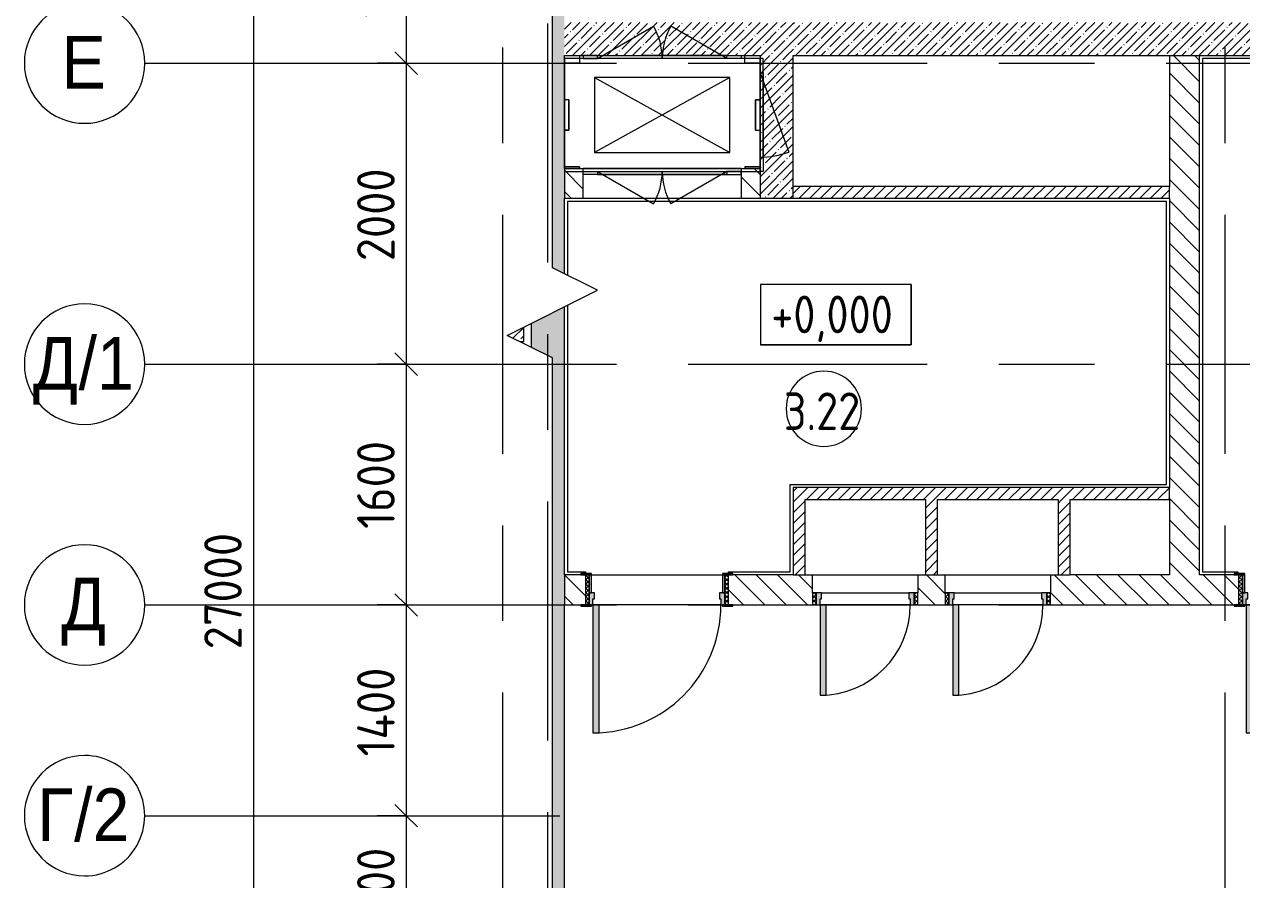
# Model space of a CAD drawing. Header units: millimetres. Extents: x 2623 to 210903, y -8553 to 29000.
# Drawn here: x 17677 to 25766, y 11575 to 17257 of the extents above; entities that cross this region are included whole.
import ezdxf

# ---------------------------------------------------------------- set-up
doc = ezdxf.new("R2010")
doc.units = ezdxf.units.MM
doc.linetypes.add('Осевая', pattern=[3175, 635, -476.25, 1587.5, -476.25])
for name, color, linetype, lineweight in [('A-ANNO-DIMS', 7, 'Continuous', 9), ('A-ANNO-DIMS-100', 7, 'Continuous', 9), ('A-AREA-IDEN', 7, 'Continuous', 9), ('A-DETL-GENF', 7, 'Continuous', 9), ('A-WALL-1', 7, 'Continuous', 13), ('G-ANNO-DIMS', 7, 'Continuous', 9), ('I-WALL', 7, 'Continuous', 9), ('S-COLS', 7, 'Continuous', 9), ('Оси', 7, 'Continuous', 9), ('Оси-1', 7, 'Continuous', 20), ('Оси-2', 7, 'Осевая', 9)]:
    doc.layers.add(name, color=color, linetype=linetype, lineweight=lineweight)
for name, color, linetype, lineweight, true_color in [('A-DOOR-1', 7, 'Continuous', 9, 0xaaaaaa), ('A-DOOR-2', 7, 'Continuous', 9, 0xe2e2e2), ('A-DOOR-FRAM-1', 7, 'Continuous', 9, 0xe2e2e2), ('A-DOOR-FRAM-2', 7, 'Continuous', 9, 0xaaaaaa), ('A-FLOR-1', 7, 'Continuous', 9, 0xaaaaaa), ('A-GENM-1', 7, 'Continuous', 9, 0xaaaaaa), ('M-EQPM-1', 7, 'Continuous', 9, 0xaaaaaa)]:
    doc.layers.add(name, color=color, linetype=linetype, lineweight=lineweight, true_color=true_color)
doc.styles.add('Arial', font='arial.ttf', dxfattribs={"width": 0.9, "height": 350})
doc.styles.add('GOST Common_5', font='GOST_Common.ttf', dxfattribs={"width": 0.9, "height": 250})
doc.styles.add('ISOCPEUR', font='isocpeur.ttf', dxfattribs={"width": 0.9, "height": 250})
doc.dimstyles.new('ISO-2_5_0_9К_БОЛЬШОЙ', dxfattribs={"dimscale": 304.8, "dimtxt": 248.995294, "dimasz": 0.492126, "dimexe": 0.393701, "dimexo": 0.984252, "dimgap": 0, "dimtad": 1, "dimdec": 0, "dimrnd": 10, "dimzin": 0, "dimdsep": 46, "dimtxsty": 'ISOCPEUR', "dimblk1": 'OBLIQUE', "dimblk2": 'OBLIQUE', "dimsah": 1, "dimcen": 0.09, "dimdle": 0.393701, "dimazin": 0, "dimtfac": 1, "dimtdec": 4, "dimtix": 1, "dimtmove": 0, "dimatfit": 3, "dimfxl": 1, "dimtvp": 1, "dimtolj": 1, "dimtzin": 0, "dimarcsym": 2})
pattern_1 = [(45, (-63704.33, 0), (-57.024626, 57.024626), []), (45, (-63647.31, 0), (-57.024626, 57.024626), [100.806, -20.161, 3.353, -16.808])]
pattern_2 = [(135, (-63704.33, 0), (-70.71068, -70.71068), [])]
pattern_3 = [(135, (1826.41, 164.685), (-14.14214, -14.14214), []), (225, (1826.41, 164.685), (14.14214, -14.14214), [])]
pattern_4 = [(45, (-296.384, 164.685), (-14.1421, 14.1421), []), (135, (-296.384, 164.685), (-14.1421, -14.1421), [])]
pattern_5 = [(45, (-63704.333, 0), (-35.35534, 35.35534), [])]

# ---------------------------------------------------------------- blocks, each defined once
blk = doc.blocks.new('110_Дверь_СКБ_1Ст_Внутренняя1 - Д-8 950x2100h_охрана-V1-План монтажа стен и перегородок 3 этажа в осях 23-33')
at = {"layer": 'A-DOOR-1'}
h = blk.add_hatch(dxfattribs=at)
h.set_pattern_fill('FP_9', color=256, style=0, pattern_type=2)
h.set_pattern_definition(pattern_3)
h.paths.add_polyline_path([(487.5, 100), (462.5, 100), (462.5, -100), (487.5, -100), (487.5, -0.6)])
at = {"layer": 'A-DOOR-2'}
h = blk.add_hatch(color=256, dxfattribs=at)
h.paths.add_polyline_path([(437.5, 100), (437.5, 60), (427.5, 60), (427.5, 20), (462.5, 20), (462.5, 100), (449.9, 100)])
h.paths.add_polyline_path([(-437.5, 100), (-437.5, 20), (-402.5, 20), (-402.5, 60), (-412.5, 60), (-412.5, 100)])
at = {"layer": 'A-DOOR-FRAM-1'}
for points in [[(397.5, 950), (397.5, 100), (437.5, 100), (437.5, 950)], [(-492.5, 108), (-492.5, 100), (-422.5, 100), (-422.5, 108)], [(-437.5, 100), (-437.5, 99), (-422.5, 100)], [(449.9, 108), (447.5, 108), (447.5, 100), (517.5, 100), (517.5, 108)], [(-422.5, 20), (-437.5, 20), (-437.5, -100), (-422.5, -100), (-422.5, -0.6)], [(449.9, 20), (447.5, 20), (447.5, -100), (462.5, -100), (462.5, 20)], [(-492.5, -100), (-492.5, -108), (-422.5, -108), (-422.5, -100)], [(447.5, -100), (447.5, -108), (517.5, -108), (517.5, -100)]]:
    blk.add_hatch(color=256, dxfattribs=at).paths.add_polyline_path(points)
at = {"layer": 'A-DOOR-FRAM-2'}
h = blk.add_hatch(dxfattribs=at)
h.set_pattern_fill('FP_10', color=256, style=0, pattern_type=2)
h.set_pattern_definition(pattern_4)
h.paths.add_polyline_path([(-437.5, 100), (-462.5, 100), (-462.5, -100), (-437.5, -100), (-437.5, -0.6)])
at = {"layer": 'A-DOOR-1'}
for p, q in [((437.5, 950), (397.5, 950)), ((397.5, 950), (397.5, 100)), ((437.5, 100), (437.5, 950)), ((397.5, 100), (437.5, 100))]:
    blk.add_line(p, q, dxfattribs=at)
blk.add_arc((437.5, 100), 850, 90, 180, dxfattribs=at)
at = {"layer": 'A-DOOR-FRAM-2'}
for p, q in [((-422.5, 108), (-492.5, 108)), ((-492.5, 108), (-492.5, 100)), ((-492.5, 100), (-422.5, 100)), ((-437.5, 100), (-462.5, 100)), ((-462.5, 100), (-462.5, -100)), ((-412.5, 100), (-437.5, 100)), ((-437.5, 100), (-437.5, 20)), ((-437.5, -100), (-437.5, 100)), ((-422.5, 100), (-437.5, 100)), ((-437.5, 100), (-437.5, 99)), ((-437.5, 99), (-422.5, 99)), ((-422.5, 100), (-422.5, 108)), ((-422.5, 99), (-422.5, 100)), ((-412.5, 60), (-412.5, 100)), ((437.5, 100), (437.5, 60)), ((462.5, 100), (437.5, 100)), ((517.5, 108), (447.5, 108)), ((447.5, 108), (447.5, 100)), ((462.5, 100), (447.5, 100)), ((447.5, 100), (447.5, 99)), ((447.5, 100), (517.5, 100)), ((447.5, 99), (462.5, 99)), ((462.5, 20), (462.5, 100)), ((487.5, 100), (462.5, 100)), ((462.5, 100), (462.5, -100)), ((462.5, 99), (462.5, 100)), ((487.5, -100), (487.5, 100)), ((517.5, 100), (517.5, 108)), ((-437.5, 20), (-402.5, 20)), ((-422.5, 20), (-437.5, 20)), ((-437.5, 20), (-437.5, -100)), ((-422.5, -100), (-422.5, 20)), ((-402.5, 60), (-412.5, 60)), ((-402.5, 20), (-402.5, 60)), ((437.5, 60), (427.5, 60)), ((427.5, 60), (427.5, 20)), ((427.5, 20), (462.5, 20)), ((462.5, 20), (447.5, 20)), ((447.5, 20), (447.5, -100)), ((462.5, -100), (462.5, 20)), ((-422.5, -100), (-492.5, -100)), ((-492.5, -100), (-492.5, -108)), ((-492.5, -108), (-422.5, -108)), ((-462.5, -100), (-437.5, -100)), ((-437.5, -100), (-422.5, -100)), ((-422.5, -108), (-422.5, -100)), ((447.5, -100), (462.5, -100)), ((517.5, -100), (447.5, -100)), ((447.5, -100), (447.5, -108)), ((447.5, -108), (517.5, -108)), ((462.5, -100), (487.5, -100)), ((517.5, -108), (517.5, -100))]:
    blk.add_line(p, q, dxfattribs=at)
blk = doc.blocks.new('DOR_Проход в стене_Прямоугольный - 1050x1150 EI30-23344994-План монтажа стен и перегородок 3 этажа в осях 23-33')
at = {"layer": 'A-DOOR-1'}
for p, q in [((525, 100), (-525, 100)), ((525, -100), (-525, -100))]:
    blk.add_line(p, q, dxfattribs=at)
blk = doc.blocks.new('110_Дверь_СКБ_1Ст_Внутренняя1 - Д-8 950x2100h_охрана-V9-План монтажа стен и перегородок 3 этажа в осях 23-33')
at = {"layer": 'A-DOOR-1'}
h = blk.add_hatch(dxfattribs=at)
h.set_pattern_fill('FP_9', color=256, style=0, pattern_type=2)
h.set_pattern_definition(pattern_3)
h.paths.add_polyline_path([(487.5, 100), (462.5, 100), (462.5, -100), (487.5, -100)])
at = {"layer": 'A-DOOR-2'}
h = blk.add_hatch(color=256, dxfattribs=at)
h.paths.add_polyline_path([(437.5, 100), (437.5, 60), (427.5, 60), (427.5, 20), (462.5, 20), (462.5, 100)])
h.paths.add_polyline_path([(-412.5, 100), (-437.5, 100), (-437.5, 20), (-402.5, 20), (-402.5, 60), (-412.5, 60)])
at = {"layer": 'A-DOOR-FRAM-1'}
for points in [[(397.5, 950), (397.5, 100), (437.5, 100), (437.5, 950)], [(-492.5, 108), (-492.5, 100), (-422.5, 100), (-422.5, 108)], [(-437.5, 100), (-437.5, 99), (-422.5, 100)], [(447.5, 108), (447.5, 100), (517.5, 100), (517.5, 108)], [(447.5, 100), (447.5, 99), (462.5, 100)], [(-422.5, 20), (-437.5, 20), (-437.5, -100), (-422.5, -100)], [(462.5, 20), (447.5, 20), (447.5, -100), (462.5, -100)], [(-492.5, -100), (-492.5, -108), (-422.5, -108), (-422.5, -100)], [(447.5, -100), (447.5, -108), (517.5, -108), (517.5, -100)]]:
    blk.add_hatch(color=256, dxfattribs=at).paths.add_polyline_path(points)
at = {"layer": 'A-DOOR-FRAM-2'}
h = blk.add_hatch(dxfattribs=at)
h.set_pattern_fill('FP_10', color=256, style=0, pattern_type=2)
h.set_pattern_definition(pattern_4)
h.paths.add_polyline_path([(-437.5, 100), (-462.5, 100), (-462.5, -100), (-437.5, -100)])
at = {"layer": 'A-DOOR-1'}
for p, q in [((437.5, 950), (397.5, 950)), ((397.5, 950), (397.5, 100)), ((437.5, 100), (437.5, 950)), ((397.5, 100), (437.5, 100))]:
    blk.add_line(p, q, dxfattribs=at)
blk.add_arc((437.5, 100), 850, 90, 180, dxfattribs=at)
at = {"layer": 'A-DOOR-FRAM-2'}
for p, q in [((-422.5, 108), (-492.5, 108)), ((-492.5, 108), (-492.5, 100)), ((-492.5, 100), (-422.5, 100)), ((-437.5, 100), (-462.5, 100)), ((-462.5, 100), (-462.5, -100)), ((-412.5, 100), (-437.5, 100)), ((-437.5, 100), (-437.5, 20)), ((-437.5, -100), (-437.5, 100)), ((-422.5, 100), (-437.5, 100)), ((-437.5, 100), (-437.5, 99)), ((-437.5, 99), (-422.5, 99)), ((-422.5, 100), (-422.5, 108)), ((-422.5, 99), (-422.5, 100)), ((-412.5, 60), (-412.5, 100)), ((437.5, 100), (437.5, 60)), ((462.5, 100), (437.5, 100)), ((517.5, 108), (447.5, 108)), ((447.5, 108), (447.5, 100)), ((462.5, 100), (447.5, 100)), ((447.5, 100), (447.5, 99)), ((447.5, 100), (517.5, 100)), ((447.5, 99), (462.5, 99)), ((462.5, 20), (462.5, 100)), ((487.5, 100), (462.5, 100)), ((462.5, 100), (462.5, -100)), ((462.5, 99), (462.5, 100)), ((487.5, -100), (487.5, 100)), ((517.5, 100), (517.5, 108)), ((-437.5, 20), (-402.5, 20)), ((-422.5, 20), (-437.5, 20)), ((-437.5, 20), (-437.5, -100)), ((-422.5, -100), (-422.5, 20)), ((-402.5, 60), (-412.5, 60)), ((-402.5, 20), (-402.5, 60)), ((437.5, 60), (427.5, 60)), ((427.5, 60), (427.5, 20)), ((427.5, 20), (462.5, 20)), ((462.5, 20), (447.5, 20)), ((447.5, 20), (447.5, -100)), ((462.5, -100), (462.5, 20)), ((-422.5, -100), (-492.5, -100)), ((-492.5, -100), (-492.5, -108)), ((-492.5, -108), (-422.5, -108)), ((-462.5, -100), (-437.5, -100)), ((-437.5, -100), (-422.5, -100)), ((-422.5, -108), (-422.5, -100)), ((447.5, -100), (462.5, -100)), ((517.5, -100), (447.5, -100)), ((447.5, -100), (447.5, -108)), ((447.5, -108), (517.5, -108)), ((462.5, -100), (487.5, -100)), ((517.5, -108), (517.5, -100))]:
    blk.add_line(p, q, dxfattribs=at)
blk = doc.blocks.new('160_Подъемник - 160_Подъемник-23521422-План монтажа стен и перегородок 3 этажа в осях 23-33')
at = {"layer": 'A-GENM-1'}
for p, q in [((220, 0), (592.4, 215)), ((1080, 0), (707.6, 215)), ((-20, -95), (-20, 0)), ((-20, 0), (0, 0)), ((0, 0), (0, -95)), ((220, 20), (125, 20)), ((125, 20), (125, 0)), ((220, 0), (220, 20)), ((1080, 20), (220, 20)), ((220, 20), (1080, 20)), ((1080, 0), (1080, 20)), ((1080, 20), (1175, 20)), ((1175, 20), (1175, 0)), ((125, 0), (220, 0)), ((1175, 0), (1080, 0)), ((0, -655), (-191.5, -128.8)), ((0, -95), (-20, -95)), ((-20, -95), (-20, -655)), ((-20, -655), (-20, -95)), ((0, -655), (-20, -655)), ((-20, -655), (-20, -750)), ((0, -750), (0, -655)), ((-20, -750), (0, -750)), ((125, -770), (125, -750)), ((125, -750), (220, -750)), ((220, -770), (125, -770)), ((220, -750), (220, -770)), ((220, -750), (592.4, -965)), ((220, -770), (792, -770)), ((1080, -770), (508, -770)), ((1080, -750), (707.6, -965)), ((1080, -750), (1080, -770)), ((1175, -750), (1080, -750)), ((1080, -770), (1175, -770)), ((1175, -770), (1175, -750))]:
    blk.add_line(p, q, dxfattribs=at)
for centre, radius, start, end in [((220, 0), 430, 0, 30), ((1080, 0), 430, 150, 180), ((0, -655), 560, 90, 110), ((220, -750), 430, 330, 0), ((1080, -750), 430, 180, 210)]:
    blk.add_arc(centre, radius, start, end, dxfattribs=at)
at = {"layer": 'M-EQPM-1'}
for p, q in [((1300, 0), (0, 0)), ((0, 0), (0, -750)), ((1300, -750), (1300, 0)), ((1100, -625), (200, -125)), ((200, -625), (1100, -125)), ((1100, -125), (200, -125)), ((200, -125), (200, -625)), ((1100, -625), (1100, -125)), ((200, -625), (1100, -625)), ((0, -750), (1300, -750))]:
    blk.add_line(p, q, dxfattribs=at)
blk = doc.blocks.new('110_Дверь_СКБ_1Ст - д-18 700x2100h_Технический шкаф ЭОМ и СС-23257539-План монтажа стен и перегородок 3 этажа в осях 23-33')
at = {"layer": 'A-DOOR-1'}
h = blk.add_hatch(dxfattribs=at)
h.set_pattern_fill('FP_23', color=256, style=0, pattern_type=2)
h.set_pattern_definition([(135, (1951.41, 164.685), (-14.14214, -14.14214), []), (225, (1951.41, 164.685), (14.14214, -14.14214), [])])
h.paths.add_polyline_path([(362.5, 100), (337.5, 100), (337.5, 20), (362.5, 20)])
at = {"layer": 'A-DOOR-2'}
h = blk.add_hatch(color=256, dxfattribs=at)
h.paths.add_polyline_path([(-312.5, 100), (-312.5, 20), (-277.5, 20), (-277.5, 60), (-287.5, 60), (-287.5, 100)])
h.paths.add_polyline_path([(312.5, 100), (312.5, 60), (302.5, 60), (302.5, 20), (337.5, 20), (337.5, 100)])
at = {"layer": 'A-DOOR-FRAM-1'}
blk.add_hatch(color=256, dxfattribs=at).paths.add_polyline_path([(272.5, 700), (272.5, 100), (312.5, 100), (312.5, 700)])
at = {"layer": 'A-DOOR-FRAM-2'}
h = blk.add_hatch(dxfattribs=at)
h.set_pattern_fill('FP_24', color=256, style=0, pattern_type=2)
h.set_pattern_definition([(45, (-171.384, 164.685), (-14.1421, 14.1421), []), (135, (-171.384, 164.685), (-14.1421, -14.1421), [])])
h.paths.add_polyline_path([(-312.5, 100), (-337.5, 100), (-337.5, 20), (-312.5, 20)])
at = {"layer": 'A-DOOR-1'}
for p, q in [((312.5, 700), (272.5, 700)), ((272.5, 700), (272.5, 100)), ((312.5, 100), (312.5, 700)), ((272.5, 100), (312.5, 100))]:
    blk.add_line(p, q, dxfattribs=at)
blk.add_arc((312.5, 100), 600, 90, 180, dxfattribs=at)
at = {"layer": 'A-DOOR-FRAM-2'}
for p, q in [((-312.5, 100), (-337.5, 100)), ((-337.5, 100), (-337.5, 20)), ((-287.5, 100), (-312.5, 100)), ((-312.5, 100), (-312.5, 20)), ((-312.5, 20), (-312.5, 100)), ((-287.5, 60), (-287.5, 100)), ((-287.5, 100), (272.5, 100)), ((312.5, 100), (312.5, 60)), ((337.5, 100), (312.5, 100)), ((337.5, 20), (337.5, 100)), ((362.5, 100), (337.5, 100)), ((337.5, 100), (337.5, 20)), ((362.5, 20), (362.5, 100)), ((-337.5, 20), (-312.5, 20)), ((-312.5, 20), (-277.5, 20)), ((-277.5, 60), (-287.5, 60)), ((-277.5, 20), (-277.5, 60)), ((302.5, 20), (-277.5, 20)), ((312.5, 60), (302.5, 60)), ((302.5, 60), (302.5, 20)), ((302.5, 20), (337.5, 20)), ((337.5, 20), (362.5, 20))]:
    blk.add_line(p, q, dxfattribs=at)
blk = doc.blocks.new('Закладная деталь приямка - 200_100-20924312-План монтажа стен и перегородок 3 этажа в осях 23-33')
at = {"layer": 'M-EQPM-1'}
for p, q in [((85000, 16755), (84970, 16755)), ((85000, 16755), (84970, 16755)), ((85000, 16555), (85000, 16755)), ((85000, 16755), (85000, 16555)), ((84970, 16555), (85000, 16555)), ((85000, 16555), (84970, 16555))]:
    blk.add_line(p, q, dxfattribs=at)
blk = doc.blocks.new('Закладная деталь приямка - 150_100-20924311-План монтажа стен и перегородок 3 этажа в осях 23-33')
at = {"layer": 'M-EQPM-1'}
for p, q in [((84970, 17000), (85070, 17000)), ((85070, 17000), (84970, 17000)), ((85070, 17050), (85070, 17000)), ((85070, 17050), (85070, 17000))]:
    blk.add_line(p, q, dxfattribs=at)
blk = doc.blocks.new('Закладная деталь приямка - 150_100-V12-План монтажа стен и перегородок 3 этажа в осях 23-33')
at = {"layer": 'M-EQPM-1'}
for p, q in [((86170, 17000), (86170, 17050)), ((86170, 17000), (86170, 17050)), ((86270, 17000), (86170, 17000)), ((86170, 17000), (86270, 17000))]:
    blk.add_line(p, q, dxfattribs=at)
blk = doc.blocks.new('Закладная деталь приямка - 150_100-V13-План монтажа стен и перегородок 3 этажа в осях 23-33')
at = {"layer": 'M-EQPM-1'}
for p, q in [((86270, 16310), (86170, 16310)), ((86170, 16310), (86270, 16310)), ((86170, 16310), (86170, 16300)), ((86170, 16310), (86170, 16300))]:
    blk.add_line(p, q, dxfattribs=at)
blk = doc.blocks.new('Закладная деталь приямка - 150_100-V14-План монтажа стен и перегородок 3 этажа в осях 23-33')
at = {"layer": 'M-EQPM-1'}
for p, q in [((85070, 16310), (84970, 16310)), ((84970, 16310), (85070, 16310)), ((85070, 16300), (85070, 16310)), ((85070, 16310), (85070, 16300))]:
    blk.add_line(p, q, dxfattribs=at)
blk = doc.blocks.new('DET_L_Линия разрыва - М100-30654842-План монтажа стен и перегородок 3 этажа в осях 23-33')
at = {"layer": 'A-DETL-GENF'}
for p, q in [((11889.9, 300), (11739.9, 0)), ((12189.9, -300), (11889.9, 300)), ((11739.9, 0), (36.9, 0)), ((12339.9, 0), (12189.9, -300)), ((24079.7, 0), (12339.9, 0))]:
    blk.add_line(p, q, dxfattribs=at)
blk = doc.blocks.new('Ось сетки - D8-29747960-План монтажа стен и перегородок 3 этажа в осях 23-33')
at = {"layer": 'Оси-1'}
for start, end in [(360, 180), (180, 360)]:
    blk.add_arc((0, 0), 4, start, end, dxfattribs=at)
blk = doc.blocks.new('Марка_Помещения - Номер-25198446-План монтажа стен и перегородок 3 этажа в осях 23-33')
at = {"layer": 'A-AREA-IDEN'}
for start, end in [(360, 180), (180, 360)]:
    blk.add_arc((0, 0), 2.5, start, end, dxfattribs=at)
blk = doc.blocks.new('DIMBLOCK4-План монтажа стен и перегородок 3 этажа в осях 23-33')
at = {"layer": 'A-ANNO-DIMS-100', "lineweight": 20}
for p, q in [((20214.9, 18150), (20139.9, 18225)), ((20214.9, 18150), (20289.9, 18075)), ((20214.9, 17000), (20139.9, 17075)), ((20214.9, 17000), (20289.9, 16925))]:
    blk.add_line(p, q, dxfattribs=at)
at = {"layer": 'A-ANNO-DIMS-100'}
for p, q in [((20021, 18150), (20334.9, 18150)), ((20214.9, 18150), (20021, 18150)), ((20214.9, 18150), (20214.9, 17000)), ((20021, 17000), (20334.9, 17000)), ((20214.9, 17000), (20021, 17000))]:
    blk.add_line(p, q, dxfattribs=at)
at = {"layer": 'A-ANNO-DIMS-100', "color": 0, "insert": (19888.3, 17302.1), "char_height": 250, "width": 655.049, "attachment_point": 1, "rotation": 90, "line_spacing_factor": 1.149209, "style": 'ISOCPEUR'}
blk.add_mtext('1150', dxfattribs=at)
blk = doc.blocks.new('_Oblique')
at = {"color": 0, "linetype": 'ByBlock', "lineweight": -2}
blk.add_line((-0.5, -0.5), (0.5, 0.5), dxfattribs=at)
blk = doc.blocks.new('DIMBLOCK5-План монтажа стен и перегородок 3 этажа в осях 23-33')
at = {"layer": 'A-ANNO-DIMS-100', "lineweight": 20}
for p, q in [((20214.9, 17000), (20139.9, 17075)), ((20214.9, 17000), (20289.9, 16925)), ((20214.9, 15000), (20139.9, 15075)), ((20214.9, 15000), (20289.9, 14925))]:
    blk.add_line(p, q, dxfattribs=at)
at = {"layer": 'A-ANNO-DIMS-100'}
for p, q in [((20021, 17000), (20334.9, 17000)), ((20214.9, 17000), (20021, 17000)), ((20214.9, 17000), (20214.9, 15000)), ((20021, 15000), (20334.9, 15000)), ((20214.9, 15000), (20021, 15000))]:
    blk.add_line(p, q, dxfattribs=at)
at = {"layer": 'A-ANNO-DIMS-100', "color": 0, "insert": (19888.3, 15684), "char_height": 250, "width": 758.478, "attachment_point": 1, "rotation": 90, "line_spacing_factor": 1.149209, "style": 'ISOCPEUR'}
blk.add_mtext('2000', dxfattribs=at)
blk = doc.blocks.new('DIMBLOCK6-План монтажа стен и перегородок 3 этажа в осях 23-33')
at = {"layer": 'A-ANNO-DIMS-100', "lineweight": 20}
for p, q in [((20214.9, 15000), (20139.9, 15075)), ((20214.9, 15000), (20289.9, 14925)), ((20214.9, 13400), (20139.9, 13475)), ((20214.9, 13400), (20289.9, 13325))]:
    blk.add_line(p, q, dxfattribs=at)
at = {"layer": 'A-ANNO-DIMS-100'}
for p, q in [((20021, 15000), (20334.9, 15000)), ((20214.9, 15000), (20021, 15000)), ((20214.9, 15000), (20214.9, 13400)), ((20021, 13400), (20334.9, 13400)), ((20214.9, 13400), (20021, 13400))]:
    blk.add_line(p, q, dxfattribs=at)
at = {"layer": 'A-ANNO-DIMS-100', "color": 0, "insert": (19888.3, 13905.5), "char_height": 250, "width": 706.764, "attachment_point": 1, "rotation": 90, "line_spacing_factor": 1.149209, "style": 'ISOCPEUR'}
blk.add_mtext('1600', dxfattribs=at)
blk = doc.blocks.new('DIMBLOCK7-План монтажа стен и перегородок 3 этажа в осях 23-33')
at = {"layer": 'A-ANNO-DIMS-100', "lineweight": 20}
for p, q in [((20214.9, 13400), (20139.9, 13475)), ((20214.9, 13400), (20289.9, 13325)), ((20214.9, 12000), (20139.9, 12075)), ((20214.9, 12000), (20289.9, 11925))]:
    blk.add_line(p, q, dxfattribs=at)
at = {"layer": 'A-ANNO-DIMS-100'}
for p, q in [((20021, 13400), (20334.9, 13400)), ((20214.9, 13400), (20021, 13400)), ((20214.9, 13400), (20214.9, 12000)), ((20021, 12000), (20334.9, 12000)), ((20214.9, 12000), (20021, 12000))]:
    blk.add_line(p, q, dxfattribs=at)
at = {"layer": 'A-ANNO-DIMS-100', "color": 0, "insert": (19888.3, 12393.5), "char_height": 250, "width": 735.494, "attachment_point": 1, "rotation": 90, "line_spacing_factor": 1.149209, "style": 'ISOCPEUR'}
blk.add_mtext('1400', dxfattribs=at)
blk = doc.blocks.new('DIMBLOCK8-План монтажа стен и перегородок 3 этажа в осях 23-33')
at = {"layer": 'A-ANNO-DIMS-100', "lineweight": 20}
for p, q in [((20214.9, 12000), (20139.9, 12075)), ((20214.9, 12000), (20289.9, 11925)), ((20214.9, 11100), (20139.9, 11175)), ((20214.9, 11100), (20289.9, 11025))]:
    blk.add_line(p, q, dxfattribs=at)
at = {"layer": 'A-ANNO-DIMS-100'}
for p, q in [((20021, 12000), (20334.9, 12000)), ((20214.9, 12000), (20021, 12000)), ((20214.9, 12000), (20214.9, 11100)), ((20021, 11100), (20334.9, 11100)), ((20214.9, 11100), (20021, 11100))]:
    blk.add_line(p, q, dxfattribs=at)
at = {"layer": 'A-ANNO-DIMS-100', "color": 0, "insert": (19888.3, 11313), "char_height": 250, "width": 568.858, "attachment_point": 1, "rotation": 90, "line_spacing_factor": 1.149209, "style": 'ISOCPEUR'}
blk.add_mtext('900', dxfattribs=at)
blk = doc.blocks.new('DIMBLOCK13-План монтажа стен и перегородок 3 этажа в осях 23-33')
at = {"layer": 'A-ANNO-DIMS-100'}
for p, q in [((19199, 27120), (19199, -120)), ((19005.1, 27000), (19319, 27000)), ((19199, 27000), (19005.1, 27000)), ((19005.1, 0), (19319, 0)), ((19199, 0), (19005.1, 0))]:
    blk.add_line(p, q, dxfattribs=at)
at = {"layer": 'A-ANNO-DIMS-100', "lineweight": 20}
for p, q in [((19199, 27000), (19124, 27075)), ((19199, 27000), (19274, 26925)), ((19199, 0), (19124, 75)), ((19199, 0), (19274, -75))]:
    blk.add_line(p, q, dxfattribs=at)
at = {"layer": 'A-ANNO-DIMS-100', "color": 0, "insert": (18872.4, 13105), "char_height": 250, "width": 948.097, "attachment_point": 1, "rotation": 90, "line_spacing_factor": 1.149209, "style": 'ISOCPEUR'}
blk.add_mtext('27000', dxfattribs=at)
blk = doc.blocks.new('Высотные отметки - 10х4_h_-17668695-План монтажа стен и перегородок 3 этажа в осях 23-33')
at = {"layer": 'G-ANNO-DIMS'}
for p, q in [((-5, 4), (-5, 0)), ((5, 4), (-5, 4)), ((5, 4), (-5, 4)), ((-5, 4), (-5, 0)), ((5, 4), (5, 0)), ((5, 0), (5, 4)), ((5, 0), (-5, 0)), ((-5, 0), (5, 0))]:
    blk.add_line(p, q, dxfattribs=at)

msp = doc.modelspace()

# ---------------------------------------------------------------- hatches: boundary and pattern name
at = {"layer": 'I-WALL'}
h = msp.add_hatch(dxfattribs=at)
h.set_pattern_fill('FP_4', color=256, style=0, pattern_type=2)
h.set_pattern_definition(pattern_1)
h.paths.add_polyline_path([(21186.3, 10400), (21265.7, 10400), (21265.7, 15380.6), (21045.7, 15270.6), (21045.7, 15111.2), (21186.3, 15040.9), (21186.3, 10472.4)])
h.paths.add_polyline_path([(21265.7, 15601.2), (21265.7, 19100), (21186.3, 19100), (21186.3, 15640.9)])
h = msp.add_hatch(dxfattribs=at)
h.set_pattern_fill('FP_4', color=256, style=0, pattern_type=2)
h.set_pattern_definition(pattern_1)
h.paths.add_polyline_path([(22565.7, 17050), (22785.7, 17050), (22785.7, 17270), (21265.7, 17270), (21265.7, 17050), (22079.8, 17050)])
h = msp.add_hatch(dxfattribs=at)
h.set_pattern_fill('FP_4', color=256, style=0, pattern_type=2)
h.set_pattern_definition(pattern_1)
h.paths.add_polyline_path([(29105.7, 17050), (29105.7, 17270), (22785.7, 17270), (22785.7, 17050), (28445.7, 17050)])
h = msp.add_hatch(dxfattribs=at)
h.set_pattern_fill('FP_4', color=256, style=0, pattern_type=2)
h.set_pattern_definition(pattern_1)
h.paths.add_polyline_path([(22565.7, 16100), (22785.7, 16100), (22785.7, 17050), (22565.7, 17050), (22565.7, 16180)])
h = msp.add_hatch(dxfattribs=at)
h.set_pattern_fill('FP_7', color=256, style=0, pattern_type=2)
h.set_pattern_definition(pattern_2)
h.paths.add_polyline_path([(25485.7, 13600), (25485.7, 17050), (25285.7, 17050), (25285.7, 13600)])
h = msp.add_hatch(dxfattribs=at)
h.set_pattern_fill('FP_7', color=256, style=0, pattern_type=2)
h.set_pattern_definition(pattern_2)
h.paths.add_polyline_path([(21265.7, 16100), (21390.7, 16100), (21390.7, 16300), (21265.7, 16300)])
h.paths.add_polyline_path([(22565.7, 16100), (22565.7, 16300), (22440.7, 16300), (22440.7, 16100)])
h = msp.add_hatch(dxfattribs=at)
h.set_pattern_fill('FP_8', color=256, style=0, pattern_type=2)
h.set_pattern_definition(pattern_5)
h.paths.add_polyline_path([(25285.7, 16100), (25285.7, 16180), (22785.7, 16180), (22785.7, 16100), (23353, 16100)])
h = msp.add_hatch(dxfattribs=at)
h.set_pattern_fill('FP_8', color=256, style=0, pattern_type=2)
h.set_pattern_definition(pattern_5)
h.paths.add_polyline_path([(25285.7, 14100), (25285.7, 14180), (22785.7, 14180), (22785.7, 14100), (24626.2, 14100)])
h = msp.add_hatch(dxfattribs=at)
h.set_pattern_fill('FP_8', color=256, style=0, pattern_type=2)
h.set_pattern_definition(pattern_5)
h.paths.add_polyline_path([(22865.7, 13600), (22865.7, 14100), (22785.7, 14100), (22785.7, 13600)])
h = msp.add_hatch(dxfattribs=at)
h.set_pattern_fill('FP_8', color=256, style=0, pattern_type=2)
h.set_pattern_definition(pattern_5)
h.paths.add_polyline_path([(23745.7, 13600), (23745.7, 14100), (23665.7, 14100), (23665.7, 13600)])
h = msp.add_hatch(dxfattribs=at)
h.set_pattern_fill('FP_8', color=256, style=0, pattern_type=2)
h.set_pattern_definition(pattern_5)
h.paths.add_polyline_path([(24625.7, 13600), (24625.7, 14100), (24545.7, 14100), (24545.7, 13600)])
h = msp.add_hatch(dxfattribs=at)
h.set_pattern_fill('FP_7', color=256, style=0, pattern_type=2)
h.set_pattern_definition(pattern_2)
h.paths.add_polyline_path([(25715.7, 13400), (25745.7, 13400), (25745.7, 13600), (24495.7, 13600), (24495.7, 13400), (24626.2, 13400)])
h.paths.add_polyline_path([(23614.1, 13400), (23795.7, 13400), (23795.7, 13600), (23614.1, 13600), (23614.1, 13480)])
h.paths.add_polyline_path([(22914.1, 13400), (22914.1, 13600), (22355.7, 13600), (22355.7, 13400), (22385.7, 13400)])
h.paths.add_polyline_path([(21265.7, 13400), (21405.7, 13400), (21405.7, 13600), (21265.7, 13600), (21265.7, 13500.6)])
at = {"layer": 'S-COLS'}
h = msp.add_hatch(dxfattribs=at)
h.set_pattern_fill('FP_4', color=256, style=0, pattern_type=2)
h.set_pattern_definition(pattern_1)
h.paths.add_polyline_path([(20968.2, 15150), (20995.7, 15150), (20995.7, 15245.6), (20886.3, 15190.9)])

# ---------------------------------------------------------------- linework, layer by layer
at = {"layer": 'A-FLOR-1'}
for p, q in [((27215.7, 17030), (25505.7, 17030)), ((25505.7, 17030), (25505.7, 13620)), ((25265.7, 16080), (21285.7, 16080)), ((21285.7, 16080), (21285.7, 15591.2)), ((25265.7, 14200), (25265.7, 16080)), ((21285.7, 15390.6), (21285.7, 13620)), ((22765.7, 13620), (22765.7, 14200)), ((22765.7, 14200), (25265.7, 14200)), ((21285.7, 13620), (21405.7, 13620)), ((21405.7, 13620), (21405.7, 13608)), ((22355.7, 13608), (22355.7, 13620)), ((22355.7, 13620), (22765.7, 13620)), ((25505.7, 13620), (25740.7, 13620)), ((25740.7, 13620), (25740.7, 13608)), ((22305.7, 13400), (21495.7, 13400))]:
    msp.add_line(p, q, dxfattribs=at)
at = {"layer": 'A-WALL-1'}
for p, q in [((21265.7, 16300), (21265.7, 16100)), ((22785.7, 16100), (22785.7, 16180)), ((25285.7, 16100), (25285.7, 16180)), ((25285.7, 14100), (25285.7, 14180)), ((21265.7, 13600), (21265.7, 13400)), ((22785.7, 13600), (22865.7, 13600)), ((23665.7, 13600), (23745.7, 13600)), ((24545.7, 13600), (24625.7, 13600))]:
    msp.add_line(p, q, dxfattribs=at)
at = {"layer": 'I-WALL'}
for p, q in [((21265.7, 17050), (22565.7, 17050)), ((21265.7, 16300), (21265.7, 17050)), ((22565.7, 17050), (22565.7, 16100)), ((22785.7, 16180), (22785.7, 17050)), ((22785.7, 17050), (27235.7, 17050)), ((25285.7, 17050), (25285.7, 16180)), ((25485.7, 13600), (25485.7, 17050)), ((21265.7, 16300), (22565.7, 16300)), ((21390.7, 16100), (21390.7, 16300)), ((22440.7, 16300), (22440.7, 16100)), ((25285.7, 16180), (22785.7, 16180)), ((21265.7, 15601.2), (21265.7, 16100)), ((25285.7, 16100), (21265.7, 16100)), ((25285.7, 16100), (25285.7, 14180)), ((21265.7, 13600), (21265.7, 15380.6)), ((21045.7, 15270.6), (21045.7, 15111.2)), ((25285.7, 14180), (22785.7, 14180)), ((22785.7, 14180), (22785.7, 13600)), ((22865.7, 14100), (23665.7, 14100)), ((22865.7, 13600), (22865.7, 14100)), ((23665.7, 14100), (23665.7, 13600)), ((23745.7, 14100), (24545.7, 14100)), ((23745.7, 13600), (23745.7, 14100)), ((24545.7, 14100), (24545.7, 13600)), ((24625.7, 14100), (25285.7, 14100)), ((24625.7, 13600), (24625.7, 14100)), ((25285.7, 14100), (25285.7, 13600)), ((21375.7, 13600), (21265.7, 13600)), ((21445.7, 13600), (22315.7, 13600)), ((22785.7, 13600), (22385.7, 13600)), ((22865.7, 13600), (23665.7, 13600)), ((22914.1, 13480), (22914.1, 13600)), ((23614.1, 13600), (23614.1, 13480)), ((23745.7, 13600), (24545.7, 13600)), ((23795.7, 13480), (23795.7, 13600)), ((24495.7, 13600), (24495.7, 13480)), ((25285.7, 13600), (24625.7, 13600)), ((25715.7, 13600), (25485.7, 13600)), ((21265.7, 10400), (21265.7, 13400)), ((21265.7, 13400), (21375.7, 13400)), ((22305.7, 13400), (21495.7, 13400)), ((22385.7, 13400), (22914.1, 13400)), ((23614.1, 13400), (23795.7, 13400)), ((24495.7, 13400), (25715.7, 13400))]:
    msp.add_line(p, q, dxfattribs=at)
at = {"layer": 'S-COLS'}
for p, q in [((20995.7, 15150), (20995.7, 15245.6)), ((20968.2, 15150), (20995.7, 15150))]:
    msp.add_line(p, q, dxfattribs=at)
at = {"layer": 'Оси'}
for p, q in [((18477.5, 17000), (20977.5, 17000)), ((18477.5, 15000), (20977.5, 15000)), ((18477.5, 13400), (20977.5, 13400)), ((18477.5, 12000), (19831, 12000)), ((19881.8, 12000), (21235.4, 12000))]:
    msp.add_line(p, q, dxfattribs=at)
at = {"layer": 'Оси-2'}
for p, q in [((20855.7, 593.7), (20855.7, 19415.1)), ((21155.7, 1863.7), (21155.7, 18900)), ((25655.7, 593.7), (25655.7, 18900)), ((20977.5, 17000), (59025.7, 17000)), ((20977.5, 15000), (58455.7, 15000)), ((20977.5, 13400), (58425.7, 13400)), ((19831, 12000), (19881.8, 12000))]:
    msp.add_line(p, q, dxfattribs=at)

# ---------------------------------------------------------------- block references
at = {"layer": 'A-AREA-IDEN', "xscale": 99.99999999999993, "yscale": 99.99999999999993, "zscale": 99.99999999999993}
msp.add_blockref('Марка_Помещения - Номер-25198446-План монтажа стен и перегородок 3 этажа в осях 23-33', (22989.6, 14703.3), dxfattribs=at)
at = {"layer": 'A-DETL-GENF', "rotation": 270.0000000000003}
msp.add_blockref('DET_L_Линия разрыва - М100-30654842-План монтажа стен и перегородок 3 этажа в осях 23-33', (21186.3, 27380.8), dxfattribs=at)
at = {"layer": 'A-DOOR-1'}
msp.add_blockref('DOR_Проход в стене_Прямоугольный - 1050x1150 EI30-23344994-План монтажа стен и перегородок 3 этажа в осях 23-33', (21915.7, 16200), dxfattribs=at)
at = {"layer": 'A-DOOR-1', "rotation": 180}
for name, p in [('110_Дверь_СКБ_1Ст_Внутренняя1 - Д-8 950x2100h_охрана-V1-План монтажа стен и перегородок 3 этажа в осях 23-33', (21893.2, 13500)), ('110_Дверь_СКБ_1Ст_Внутренняя1 - Д-8 950x2100h_охрана-V9-План монтажа стен и перегородок 3 этажа в осях 23-33', (26233.2, 13500)), ('110_Дверь_СКБ_1Ст - д-18 700x2100h_Технический шкаф ЭОМ и СС-23257539-План монтажа стен и перегородок 3 этажа в осях 23-33', (23276.6, 13500)), ('110_Дверь_СКБ_1Ст - д-18 700x2100h_Технический шкаф ЭОМ и СС-23257539-План монтажа стен и перегородок 3 этажа в осях 23-33', (24158.2, 13500))]:
    msp.add_blockref(name, p, dxfattribs=at)
at = {"layer": 'G-ANNO-DIMS', "xscale": 99.99999999999993, "yscale": 99.99999999999993, "zscale": 99.99999999999993}
msp.add_blockref('Высотные отметки - 10х4_h_-17668695-План монтажа стен и перегородок 3 этажа в осях 23-33', (23069.3, 15128.5), dxfattribs=at)
at = {"layer": 'M-EQPM-1', "rotation": 180}
for name, p in [('160_Подъемник - 160_Подъемник-23521422-План монтажа стен и перегородок 3 этажа в осях 23-33', (22565.7, 16280)), ('Закладная деталь приямка - 200_100-20924312-План монтажа стен и перегородок 3 этажа в осях 23-33', (107535.7, 33310))]:
    msp.add_blockref(name, p, dxfattribs=at)
at = {"layer": 'M-EQPM-1'}
for name in ['Закладная деталь приямка - 150_100-20924311-План монтажа стен и перегородок 3 этажа в осях 23-33', 'Закладная деталь приямка - 150_100-V12-План монтажа стен и перегородок 3 этажа в осях 23-33', 'Закладная деталь приямка - 200_100-20924312-План монтажа стен и перегородок 3 этажа в осях 23-33', 'Закладная деталь приямка - 150_100-V14-План монтажа стен и перегородок 3 этажа в осях 23-33', 'Закладная деталь приямка - 150_100-V13-План монтажа стен и перегородок 3 этажа в осях 23-33']:
    msp.add_blockref(name, (-63704.3, 0), dxfattribs=at)
at = {"layer": 'Оси-1', "xscale": 99.99999999999993, "yscale": 99.99999999999993, "zscale": 99.99999999999993}
for p, rotation in [((18077.5, 17000), 269.9999999999994), ((18077.5, 15000), 269.9999999999994), ((18077.5, 13400), 269.9999999999994), ((18077.5, 12000), 269.9999999999995)]:
    msp.add_blockref('Ось сетки - D8-29747960-План монтажа стен и перегородок 3 этажа в осях 23-33', p, dxfattribs=dict(at, rotation=rotation))

# ---------------------------------------------------------------- texts
at = {"layer": 'A-AREA-IDEN', "insert": (22723.9, 14811.9), "char_height": 250, "width": 663.797, "attachment_point": 1, "style": 'GOST Common_5'}
msp.add_mtext('3.22', dxfattribs=at)
at = {"layer": 'G-ANNO-DIMS', "insert": (22640.6, 15455.2), "char_height": 250, "width": 1028.823, "attachment_point": 1, "line_spacing_factor": 1.022761, "style": 'GOST Common_5'}
msp.add_mtext('+0,000', dxfattribs=at)
at = {"layer": 'Оси', "char_height": 350, "attachment_point": 1, "style": 'Arial'}
for s, insert, width in [('\\fArial|b0|i0|c204|p34|;\\W.9;Е', (17924.7, 17181), 360.759), ('\\fArial|b0|i0|c204|p34|;\\W.9;Д', (17734.3, 15181), 367.975), ('/1', (18037.9, 15181), 454.557), ('\\fArial|b0|i0|c204|p34|;\\W.9;Д', (17922, 13581), 367.975), ('\\fArial|b0|i0|c204|p34|;\\W.9;Г', (17764, 12181), 295.823), ('/2', (18008.1, 12181), 454.557)]:
    msp.add_mtext(s, dxfattribs=dict(at, insert=insert, width=width))

# ---------------------------------------------------------------- dimensions: what is measured, and where the dimension line sits
at = {"layer": 'A-ANNO-DIMS'}
for base, p1, p2, override, picture, middle in [((19199, 0), (19305.1, 27000), (19305.1, 0), {"dimpost": '<>', "dimfxl": 26999.999823}, 'DIMBLOCK13-План монтажа стен и перегородок 3 этажа в осях 23-33', (19074, 13500)), ((20214.9, 17000), (20321, 18150), (20321, 17000), {"dimpost": '<>', "dimfxl": 1150}, 'DIMBLOCK4-План монтажа стен и перегородок 3 этажа в осях 23-33', (20089.9, 17575)), ((20214.9, 15000), (20321, 17000), (20321, 15000), {"dimpost": '<>', "dimfxl": 2000.000075}, 'DIMBLOCK5-План монтажа стен и перегородок 3 этажа в осях 23-33', (20089.9, 16000)), ((20214.9, 13400), (20321, 15000), (20321, 13400), {"dimpost": '<>', "dimfxl": 1600}, 'DIMBLOCK6-План монтажа стен и перегородок 3 этажа в осях 23-33', (20089.9, 14200)), ((20214.9, 12000), (20321, 13400), (20321, 12000), {"dimpost": '<>', "dimfxl": 1399.999995}, 'DIMBLOCK7-План монтажа стен и перегородок 3 этажа в осях 23-33', (20089.9, 12700)), ((20214.9, 11100), (20321, 12000), (20321, 11100), {"dimpost": '<>', "dimfxl": 900}, 'DIMBLOCK8-План монтажа стен и перегородок 3 этажа в осях 23-33', (20089.9, 11550))]:
    dim = msp.add_linear_dim(base=base, p1=p1, p2=p2, angle=90, dimstyle='ISO-2_5_0_9К_БОЛЬШОЙ', override=override, dxfattribs=at)
    dim.commit()
    dim.dimension.update_dxf_attribs({"geometry": picture, "text_midpoint": middle})

doc.saveas('drawing.dxf')
